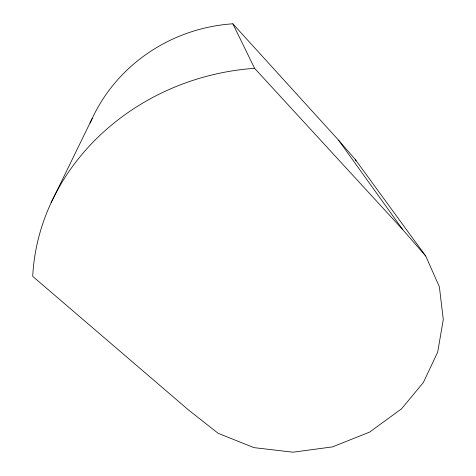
<?xml version="1.0" encoding="UTF-8"?>
<svg xmlns="http://www.w3.org/2000/svg" width="476" height="476" viewBox="0 0 476 476"><rect width="100%" height="100%" fill="white"/><g stroke="black" fill="none" stroke-linecap="round" stroke-linejoin="round"><path stroke-width="0.71" d="M51.122 202.752L92.201 118.464M254.589 68.324L402.797 229.688L425.705 256.005L439.372 286.766L443.281 319.598L437.658 352.216L423.319 382.555L401.488 408.872L369.549 432.131L332.468 446.893L292.972 452.2L253.904 447.624L218.157 433.315L188.573 410.026L32.719 276.377A230.979 208.339 -12.1 0 1 254.589 68.324L232.847 23.8A163.197 155.164 -12.6 0 0 90.142 123.105M232.847 23.8L338.525 140.123L355.423 159.704L425.705 256.005M338.525 140.123L402.797 229.688M355.423 159.704L356.024 161.019"/></g></svg>
